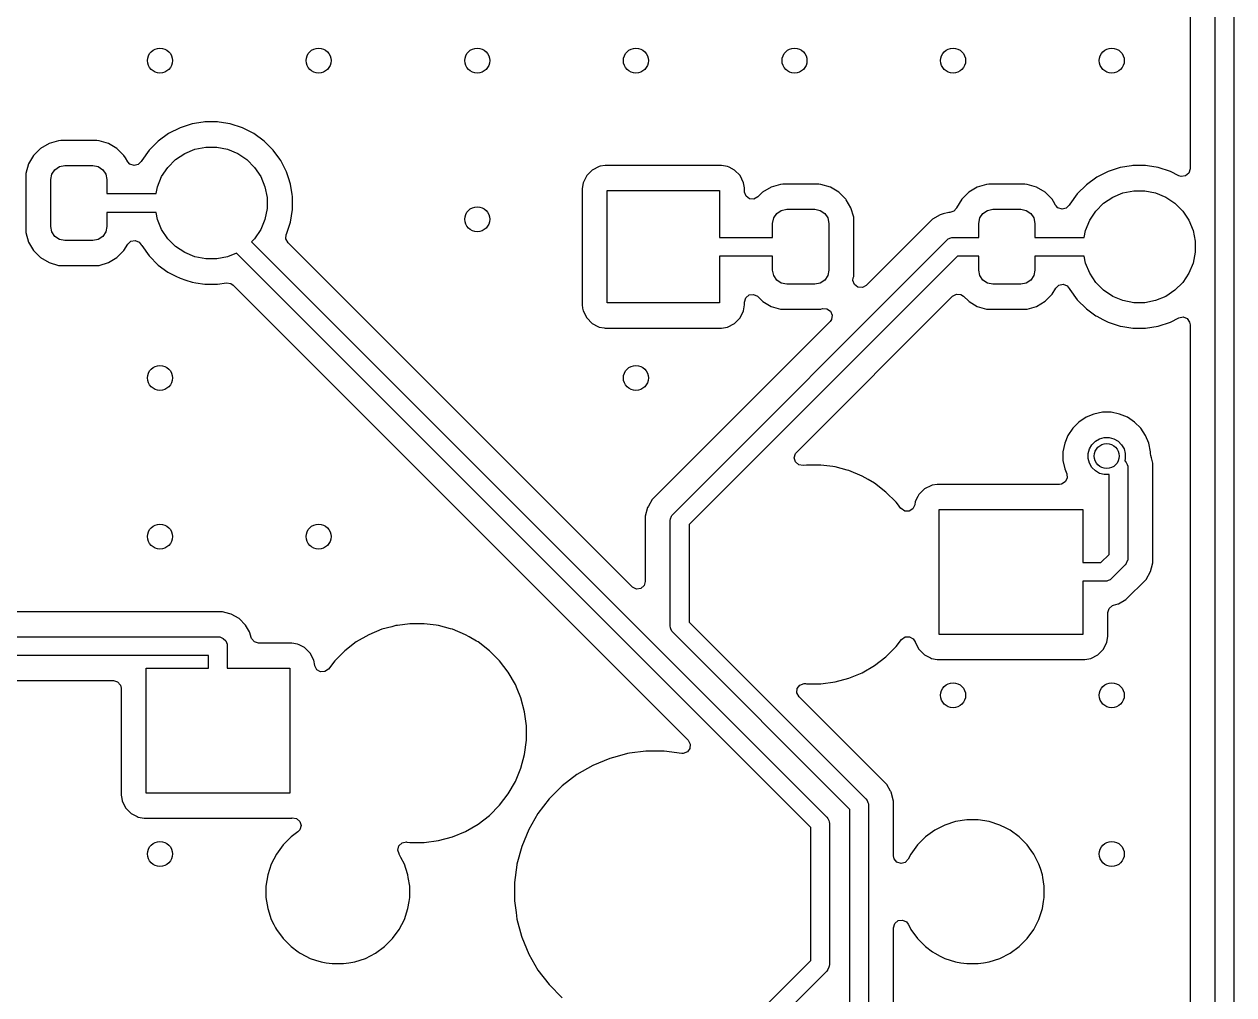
# Model space of a CAD drawing. Extents: x 2.6 to 14.2, y -9.4 to -3.8.
# Drawn here: x 13.398 to 14.16, y -5.019 to -4.408 of the extents above; entities that cross this region are included whole.
import ezdxf

# ---------------------------------------------------------------- set-up
doc = ezdxf.new("R2010")
doc.units = 0
doc.header["$MEASUREMENT"] = 0
doc.layers.add('BLACK', color=7, linetype='CONTINUOUS')

msp = doc.modelspace()

# ---------------------------------------------------------------- linework, layer by layer
at = {"layer": 'BLACK', "linetype": 'CONTINUOUS'}
for p, q in [((14.16016, -4.14672), (14.16016, -5.0892)), ((14.14835, -5.08676), (14.14835, -4.14917)), ((14.13258, -4.15772), (14.13258, -4.49875)), ((13.49586, -4.47286), (13.48868, -4.47652)), ((13.50353, -4.47037), (13.49586, -4.47286)), ((13.51053, -4.46926), (13.50353, -4.47037)), ((13.51149, -4.46911), (13.51053, -4.46926)), ((13.51955, -4.46911), (13.51149, -4.46911)), ((13.5205, -4.46926), (13.51955, -4.46911)), ((13.52751, -4.47037), (13.5205, -4.46926)), ((13.53517, -4.47286), (13.52751, -4.47037)), ((13.53989, -4.47526), (13.53517, -4.47286)), ((13.54235, -4.47652), (13.53989, -4.47526)), ((13.41334, -4.48276), (13.40798, -4.48593)), ((13.41931, -4.48103), (13.41334, -4.48276)), ((13.41334, -4.48276), (13.41334, -4.48276)), ((13.42071, -4.48092), (13.41931, -4.48103)), ((13.4434, -4.48092), (13.42071, -4.48092)), ((13.42071, -4.48092), (13.42071, -4.48092)), ((13.44479, -4.48103), (13.4434, -4.48092)), ((13.45077, -4.48276), (13.44479, -4.48103)), ((13.44479, -4.48103), (13.44479, -4.48103)), ((13.45612, -4.48593), (13.45077, -4.48276)), ((13.45077, -4.48276), (13.45077, -4.48276)), ((13.48216, -4.48125), (13.47646, -4.48695)), ((13.48868, -4.47652), (13.48216, -4.48125)), ((13.54887, -4.48125), (13.54235, -4.47652)), ((13.54235, -4.47652), (13.54235, -4.47652)), ((13.54235, -4.47652), (13.54235, -4.47652)), ((13.55457, -4.48695), (13.54887, -4.48125)), ((13.40358, -4.49033), (13.40041, -4.49569)), ((13.40798, -4.48593), (13.40358, -4.49033)), ((13.40358, -4.49033), (13.40358, -4.49033)), ((13.40798, -4.48593), (13.40798, -4.48593)), ((13.46052, -4.49033), (13.45612, -4.48593)), ((13.45612, -4.48593), (13.45612, -4.48593)), ((13.4614, -4.49181), (13.46052, -4.49033)), ((13.46052, -4.49033), (13.46052, -4.49033)), ((13.47646, -4.48695), (13.47172, -4.49347)), ((13.49304, -4.49292), (13.49881, -4.48906)), ((13.49881, -4.48906), (13.50523, -4.4864)), ((13.50523, -4.4864), (13.51204, -4.48504)), ((13.51204, -4.48504), (13.51899, -4.48504)), ((13.51899, -4.48504), (13.5258, -4.4864)), ((13.5258, -4.4864), (13.53222, -4.48906)), ((13.53222, -4.48906), (13.53799, -4.49292)), ((13.55878, -4.49275), (13.55457, -4.48695)), ((13.40041, -4.49569), (13.39868, -4.50166)), ((13.40041, -4.49569), (13.40041, -4.49569)), ((13.41693, -4.49928), (13.4198, -4.49736)), ((13.4198, -4.49736), (13.42319, -4.49669)), ((13.42319, -4.49669), (13.44091, -4.49669)), ((13.44091, -4.49669), (13.4443, -4.49736)), ((13.4443, -4.49736), (13.44717, -4.49928)), ((13.46287, -4.49431), (13.4614, -4.49181)), ((13.46288, -4.49432), (13.46287, -4.49431)), ((13.46427, -4.49582), (13.46288, -4.49432)), ((13.46687, -4.49671), (13.46427, -4.49582)), ((13.46954, -4.49605), (13.46687, -4.49671)), ((13.47143, -4.49405), (13.46954, -4.49605)), ((13.47172, -4.49347), (13.47143, -4.49405)), ((13.48427, -4.5036), (13.48813, -4.49783)), ((13.48813, -4.49783), (13.49304, -4.49292)), ((13.53799, -4.49292), (13.54291, -4.49783)), ((13.54291, -4.49783), (13.54676, -4.5036)), ((13.55931, -4.49347), (13.55878, -4.49275)), ((13.56151, -4.49779), (13.55931, -4.49347)), ((13.56297, -4.50065), (13.56151, -4.49779)), ((13.76019, -4.49725), (13.75574, -4.49952)), ((13.7608, -4.49715), (13.76019, -4.49725)), ((13.76388, -4.49667), (13.7608, -4.49715)), ((13.83723, -4.49667), (13.76388, -4.49667)), ((13.84092, -4.49725), (13.83723, -4.49667)), ((13.84198, -4.49779), (13.84092, -4.49725)), ((13.84537, -4.49952), (13.84198, -4.49779)), ((14.08857, -4.49793), (14.0809, -4.50042)), ((14.09557, -4.49682), (14.08857, -4.49793)), ((14.09653, -4.49667), (14.09557, -4.49682)), ((14.10458, -4.49667), (14.09653, -4.49667)), ((14.10567, -4.49684), (14.10458, -4.49667)), ((14.11254, -4.49793), (14.10567, -4.49684)), ((14.12021, -4.50042), (14.11254, -4.49793)), ((14.13258, -4.49875), (14.13181, -4.50139)), ((13.39868, -4.50166), (13.39857, -4.50306)), ((13.39857, -4.50306), (13.39857, -4.53756)), ((13.39868, -4.50166), (13.39868, -4.50166)), ((13.41433, -4.50554), (13.41501, -4.50215)), ((13.41433, -4.53507), (13.41433, -4.50554)), ((13.41501, -4.50215), (13.41693, -4.49928)), ((13.44717, -4.49928), (13.44909, -4.50215)), ((13.44909, -4.50215), (13.44977, -4.50554)), ((13.44977, -4.50554), (13.44977, -4.5144)), ((13.48161, -4.51002), (13.48427, -4.5036)), ((13.54676, -4.5036), (13.54942, -4.51002)), ((13.56422, -4.5045), (13.56297, -4.50065)), ((13.56297, -4.50065), (13.56297, -4.50065)), ((13.56297, -4.50065), (13.56297, -4.50065)), ((13.56546, -4.50832), (13.56422, -4.5045)), ((13.75179, -4.50387), (13.74994, -4.5075)), ((13.75221, -4.50305), (13.75179, -4.50387)), ((13.75574, -4.49952), (13.75221, -4.50305)), ((13.75221, -4.50305), (13.75221, -4.50305)), ((13.75221, -4.50305), (13.75221, -4.50305)), ((13.75574, -4.49952), (13.75574, -4.49952)), ((13.75574, -4.49952), (13.75574, -4.49952)), ((13.8489, -4.50305), (13.84537, -4.49952)), ((13.84537, -4.49952), (13.84537, -4.49952)), ((13.84537, -4.49952), (13.84537, -4.49952)), ((13.85117, -4.5075), (13.8489, -4.50305)), ((13.8489, -4.50305), (13.8489, -4.50305)), ((13.8489, -4.50305), (13.8489, -4.50305)), ((14.07372, -4.50408), (14.0672, -4.50881)), ((14.0809, -4.50042), (14.07372, -4.50408)), ((14.12548, -4.5031), (14.12021, -4.50042)), ((14.12701, -4.50359), (14.12548, -4.5031)), ((14.12973, -4.5032), (14.12701, -4.50359)), ((14.13181, -4.50139), (14.12973, -4.5032)), ((13.48074, -4.5144), (13.48161, -4.51002)), ((13.54942, -4.51002), (13.55078, -4.51683)), ((13.56649, -4.51486), (13.56546, -4.50832)), ((13.74994, -4.5075), (13.74935, -4.51119)), ((13.74935, -4.51119), (13.74935, -4.58454)), ((13.76512, -4.5833), (13.76512, -4.51243)), ((13.76512, -4.51243), (13.83599, -4.51243)), ((13.83599, -4.51243), (13.83599, -4.54196)), ((13.85168, -4.51072), (13.85117, -4.5075)), ((13.85176, -4.51119), (13.85168, -4.51072)), ((13.85176, -4.51305), (13.85176, -4.51119)), ((13.85177, -4.51339), (13.85176, -4.51305)), ((13.85273, -4.51597), (13.85177, -4.51339)), ((13.8631, -4.51349), (13.86009, -4.5165)), ((13.86845, -4.51032), (13.8631, -4.51349)), ((13.8631, -4.51349), (13.8631, -4.51349)), ((13.87443, -4.50859), (13.86845, -4.51032)), ((13.86845, -4.51032), (13.86845, -4.51032)), ((13.87582, -4.50848), (13.87443, -4.50859)), ((13.89851, -4.50848), (13.87582, -4.50848)), ((13.87582, -4.50848), (13.87582, -4.50848)), ((13.89991, -4.50859), (13.89851, -4.50848)), ((13.90589, -4.51032), (13.89991, -4.50859)), ((13.89991, -4.50859), (13.89991, -4.50859)), ((13.91124, -4.51349), (13.90589, -4.51032)), ((13.90589, -4.51032), (13.90589, -4.51032)), ((13.91564, -4.51789), (13.91124, -4.51349)), ((13.91124, -4.51349), (13.91124, -4.51349)), ((13.99302, -4.51349), (13.98862, -4.51789)), ((13.99837, -4.51032), (13.99302, -4.51349)), ((13.99302, -4.51349), (13.99302, -4.51349)), ((14.00435, -4.50859), (13.99837, -4.51032)), ((13.99837, -4.51032), (13.99837, -4.51032)), ((14.00575, -4.50848), (14.00435, -4.50859)), ((14.02844, -4.50848), (14.00575, -4.50848)), ((14.00575, -4.50848), (14.00575, -4.50848)), ((14.02983, -4.50859), (14.02844, -4.50848)), ((14.03581, -4.51032), (14.02983, -4.50859)), ((14.02983, -4.50859), (14.02983, -4.50859)), ((14.04116, -4.51349), (14.03581, -4.51032)), ((14.03581, -4.51032), (14.03581, -4.51032)), ((14.04556, -4.51789), (14.04116, -4.51349)), ((14.04116, -4.51349), (14.04116, -4.51349)), ((14.0672, -4.50881), (14.0615, -4.51451)), ((14.08385, -4.51662), (14.09027, -4.51396)), ((14.09027, -4.51396), (14.09708, -4.5126)), ((14.09708, -4.5126), (14.10403, -4.5126)), ((14.10403, -4.5126), (14.11084, -4.51396)), ((14.11084, -4.51396), (14.11726, -4.51662)), ((13.44977, -4.5144), (13.48074, -4.5144)), ((13.55078, -4.51683), (13.55078, -4.52378)), ((13.56672, -4.51628), (13.56649, -4.51486)), ((13.56672, -4.52434), (13.56672, -4.51628)), ((13.85493, -4.51762), (13.85273, -4.51597)), ((13.85768, -4.51782), (13.85493, -4.51762)), ((13.86009, -4.5165), (13.85768, -4.51782)), ((13.91586, -4.51826), (13.91564, -4.51789)), ((13.91564, -4.51789), (13.91564, -4.51789)), ((13.91881, -4.52324), (13.91586, -4.51826)), ((13.98862, -4.51789), (13.98545, -4.52324)), ((13.98862, -4.51789), (13.98862, -4.51789)), ((14.04645, -4.51939), (14.04556, -4.51789)), ((14.04556, -4.51789), (14.04556, -4.51789)), ((14.04777, -4.52163), (14.04645, -4.51939)), ((14.04792, -4.52188), (14.04777, -4.52163)), ((14.05647, -4.52161), (14.05458, -4.52361)), ((14.05676, -4.52103), (14.05647, -4.52161)), ((14.0615, -4.51451), (14.05676, -4.52103)), ((14.07316, -4.52539), (14.07808, -4.52048)), ((14.07808, -4.52048), (14.08385, -4.51662)), ((14.11726, -4.51662), (14.12303, -4.52048)), ((14.12303, -4.52048), (14.12795, -4.52539)), ((13.47437, -4.52621), (13.44977, -4.52621)), ((13.44977, -4.52621), (13.44977, -4.53507)), ((13.48074, -4.52621), (13.47437, -4.52621)), ((13.48161, -4.53059), (13.48074, -4.52621)), ((13.55078, -4.52378), (13.54942, -4.53059)), ((13.56546, -4.5323), (13.56672, -4.52434)), ((13.87013, -4.52971), (13.87205, -4.52684)), ((13.87205, -4.52684), (13.87492, -4.52492)), ((13.87492, -4.52492), (13.87831, -4.52424)), ((13.87831, -4.52424), (13.89603, -4.52424)), ((13.89603, -4.52424), (13.89942, -4.52492)), ((13.89942, -4.52492), (13.90229, -4.52684)), ((13.90229, -4.52684), (13.90421, -4.52971)), ((13.92054, -4.52922), (13.91881, -4.52324)), ((13.92065, -4.53062), (13.92054, -4.52922)), ((13.97509, -4.52767), (13.97015, -4.53052)), ((13.9751, -4.52767), (13.97509, -4.52767)), ((13.97691, -4.52718), (13.9751, -4.52767)), ((13.98061, -4.52619), (13.97691, -4.52718)), ((13.97691, -4.52718), (13.97691, -4.52718)), ((13.98097, -4.52619), (13.98061, -4.52619)), ((13.98107, -4.52619), (13.98097, -4.52619)), ((13.98369, -4.52536), (13.98107, -4.52619)), ((13.98525, -4.52348), (13.98369, -4.52536)), ((13.9853, -4.52351), (13.98525, -4.52348)), ((13.98545, -4.52325), (13.9853, -4.52351)), ((13.98545, -4.52324), (13.98545, -4.52325)), ((13.98545, -4.52325), (13.98545, -4.52325)), ((14.00005, -4.52971), (14.00197, -4.52684)), ((14.00197, -4.52684), (14.00484, -4.52492)), ((14.00484, -4.52492), (14.00823, -4.52424)), ((14.00823, -4.52424), (14.02595, -4.52424)), ((14.02595, -4.52424), (14.02934, -4.52492)), ((14.02934, -4.52492), (14.03221, -4.52684)), ((14.03221, -4.52684), (14.03413, -4.52971)), ((14.04931, -4.52338), (14.04792, -4.52188)), ((14.05191, -4.52427), (14.04931, -4.52338)), ((14.05458, -4.52361), (14.05191, -4.52427)), ((14.06931, -4.53116), (14.07316, -4.52539)), ((14.12795, -4.52539), (14.1318, -4.53116)), ((13.41501, -4.53846), (13.41433, -4.53507)), ((13.44977, -4.53507), (13.44909, -4.53846)), ((13.48427, -4.53701), (13.48161, -4.53059)), ((13.48813, -4.54279), (13.48427, -4.53701)), ((13.54676, -4.53701), (13.54291, -4.54279)), ((13.54942, -4.53059), (13.54676, -4.53701)), ((13.56297, -4.53996), (13.56546, -4.5323)), ((13.86945, -4.5331), (13.87013, -4.52971)), ((13.86945, -4.54196), (13.86945, -4.5331)), ((13.90421, -4.52971), (13.90489, -4.5331)), ((13.90489, -4.5331), (13.90489, -4.56263)), ((13.92065, -4.56512), (13.92065, -4.53062)), ((13.97015, -4.53052), (13.92841, -4.57227)), ((13.97015, -4.53052), (13.97015, -4.53052)), ((13.99937, -4.5331), (14.00005, -4.52971)), ((13.99937, -4.54196), (13.99937, -4.5331)), ((14.03413, -4.52971), (14.03481, -4.5331)), ((14.03481, -4.5331), (14.03481, -4.54196)), ((14.06665, -4.53758), (14.06931, -4.53116)), ((14.1318, -4.53116), (14.13446, -4.53758)), ((13.39857, -4.53756), (13.39857, -4.53756)), ((13.39857, -4.53756), (13.39868, -4.53895)), ((13.39868, -4.53895), (13.40041, -4.54493)), ((13.41693, -4.54133), (13.41501, -4.53846)), ((13.4198, -4.54325), (13.41693, -4.54133)), ((13.42319, -4.54393), (13.4198, -4.54325)), ((13.44091, -4.54393), (13.42319, -4.54393)), ((13.4443, -4.54325), (13.44091, -4.54393)), ((13.44717, -4.54133), (13.4443, -4.54325)), ((13.44909, -4.53846), (13.44717, -4.54133)), ((13.46288, -4.5463), (13.46489, -4.54442)), ((13.46489, -4.54442), (13.4676, -4.54393)), ((13.4676, -4.54393), (13.47014, -4.54498)), ((13.49304, -4.5477), (13.48813, -4.54279)), ((13.54291, -4.54279), (13.541, -4.54469)), ((13.541, -4.54469), (13.90356, -4.90724)), ((13.56267, -4.54296), (13.56286, -4.54021)), ((13.56399, -4.54537), (13.56267, -4.54296)), ((13.56286, -4.54021), (13.56293, -4.54005)), ((13.56293, -4.54005), (13.56296, -4.53996)), ((13.56296, -4.53996), (13.56297, -4.53996)), ((13.80667, -4.7163), (13.97928, -4.54369)), ((13.83599, -4.54196), (13.86945, -4.54196)), ((13.97928, -4.54369), (13.98018, -4.54296)), ((13.98018, -4.54296), (13.98179, -4.54229)), ((13.98179, -4.54229), (13.98231, -4.54207)), ((13.98231, -4.54207), (13.98346, -4.54196)), ((13.98346, -4.54196), (13.99937, -4.54196)), ((14.03481, -4.54196), (14.06578, -4.54196)), ((14.06578, -4.54196), (14.06665, -4.53758)), ((14.13446, -4.53758), (14.13582, -4.54439)), ((14.13582, -4.54439), (14.13582, -4.55134)), ((13.40041, -4.54493), (13.40041, -4.54493)), ((13.40041, -4.54493), (13.40358, -4.55028)), ((13.40358, -4.55028), (13.40358, -4.55028)), ((13.40358, -4.55028), (13.40798, -4.55468)), ((13.45612, -4.55468), (13.46052, -4.55028)), ((13.46052, -4.55028), (13.46288, -4.5463)), ((13.47014, -4.54498), (13.47143, -4.54657)), ((13.47143, -4.54657), (13.47172, -4.54714)), ((13.47172, -4.54714), (13.47646, -4.55366)), ((13.49881, -4.55156), (13.49304, -4.5477)), ((13.50523, -4.55421), (13.49881, -4.55156)), ((13.53148, -4.55186), (13.5258, -4.55421)), ((13.89348, -4.91386), (13.53148, -4.55186)), ((13.78084, -4.76223), (13.56399, -4.54537)), ((14.13582, -4.55134), (14.13446, -4.55815)), ((13.40798, -4.55468), (13.40798, -4.55468)), ((13.40798, -4.55468), (13.40798, -4.55468)), ((13.40798, -4.55468), (13.41334, -4.55785)), ((13.41334, -4.55785), (13.41931, -4.55959)), ((13.41931, -4.55959), (13.42071, -4.5597)), ((13.42071, -4.5597), (13.4434, -4.5597)), ((13.4434, -4.5597), (13.44479, -4.55959)), ((13.44479, -4.55959), (13.45077, -4.55785)), ((13.45077, -4.55785), (13.45612, -4.55468)), ((13.47646, -4.55366), (13.48216, -4.55936)), ((13.48216, -4.55936), (13.48826, -4.56379)), ((13.51204, -4.55557), (13.50523, -4.55421)), ((13.51899, -4.55557), (13.51204, -4.55557)), ((13.5258, -4.55421), (13.51899, -4.55557)), ((13.98591, -4.55377), (13.81676, -4.72292)), ((13.83993, -4.55377), (13.83599, -4.55377)), ((13.83599, -4.55377), (13.83599, -4.5833)), ((13.86945, -4.55377), (13.83993, -4.55377)), ((13.86945, -4.56263), (13.86945, -4.55377)), ((13.99937, -4.55377), (13.98591, -4.55377)), ((13.99937, -4.56263), (13.99937, -4.55377)), ((14.05941, -4.55377), (14.03481, -4.55377)), ((14.03481, -4.55377), (14.03481, -4.56263)), ((14.06578, -4.55377), (14.05941, -4.55377)), ((14.06665, -4.55815), (14.06578, -4.55377)), ((14.06931, -4.56457), (14.06665, -4.55815)), ((14.13446, -4.55815), (14.1318, -4.56457)), ((13.48826, -4.56379), (13.48868, -4.5641)), ((13.48868, -4.5641), (13.49316, -4.56638)), ((13.49316, -4.56638), (13.49586, -4.56776)), ((13.87013, -4.56602), (13.86945, -4.56263)), ((13.87205, -4.56889), (13.87013, -4.56602)), ((13.90421, -4.56602), (13.90229, -4.56889)), ((13.90489, -4.56263), (13.90421, -4.56602)), ((13.92009, -4.56916), (13.92027, -4.56745)), ((13.92027, -4.56745), (13.92054, -4.56651)), ((13.92054, -4.56651), (13.92065, -4.56512)), ((14.00005, -4.56602), (13.99937, -4.56263)), ((14.00197, -4.56889), (14.00005, -4.56602)), ((14.03413, -4.56602), (14.03221, -4.56889)), ((14.03481, -4.56263), (14.03413, -4.56602)), ((14.07316, -4.57034), (14.06931, -4.56457)), ((14.1318, -4.56457), (14.12795, -4.57034)), ((13.49586, -4.56776), (13.49586, -4.56776)), ((13.49586, -4.56776), (13.49586, -4.56776)), ((13.49586, -4.56776), (13.49944, -4.56892)), ((13.49944, -4.56892), (13.50353, -4.57025)), ((13.50353, -4.57025), (13.50586, -4.57062)), ((13.50586, -4.57062), (13.51149, -4.57151)), ((13.51149, -4.57151), (13.51149, -4.57151)), ((13.51149, -4.57151), (13.51955, -4.57151)), ((13.51955, -4.57151), (13.5251, -4.57063)), ((13.51955, -4.57151), (13.51955, -4.57151)), ((13.5251, -4.57063), (13.52782, -4.57098)), ((13.52782, -4.57098), (13.52931, -4.572)), ((13.52931, -4.572), (13.81621, -4.8589)), ((13.87492, -4.57081), (13.87205, -4.56889)), ((13.87831, -4.57149), (13.87492, -4.57081)), ((13.89603, -4.57149), (13.87831, -4.57149)), ((13.89942, -4.57081), (13.89603, -4.57149)), ((13.90229, -4.56889), (13.89942, -4.57081)), ((13.92105, -4.57174), (13.92009, -4.56916)), ((13.92325, -4.57339), (13.92105, -4.57174)), ((13.926, -4.57358), (13.92325, -4.57339)), ((13.92841, -4.57227), (13.926, -4.57358)), ((14.00484, -4.57081), (14.00197, -4.56889)), ((14.00823, -4.57149), (14.00484, -4.57081)), ((14.02595, -4.57149), (14.00823, -4.57149)), ((14.02934, -4.57081), (14.02595, -4.57149)), ((14.03221, -4.56889), (14.02934, -4.57081)), ((14.04556, -4.57784), (14.04792, -4.57386)), ((14.04792, -4.57386), (14.04993, -4.57198)), ((14.04993, -4.57198), (14.05264, -4.57149)), ((14.05264, -4.57149), (14.05518, -4.57254)), ((14.05518, -4.57254), (14.05647, -4.57413)), ((14.05647, -4.57413), (14.05676, -4.5747)), ((14.05676, -4.5747), (14.0615, -4.58122)), ((14.07808, -4.57526), (14.07316, -4.57034)), ((14.12795, -4.57034), (14.12303, -4.57526)), ((13.85176, -4.58269), (13.85253, -4.58005)), ((13.85176, -4.58454), (13.85176, -4.58269)), ((13.85253, -4.58005), (13.85461, -4.57825)), ((13.85461, -4.57825), (13.85733, -4.57785)), ((13.85733, -4.57785), (13.85983, -4.579)), ((13.85983, -4.579), (13.86009, -4.57924)), ((13.86009, -4.57924), (13.8631, -4.58224)), ((13.8631, -4.58224), (13.8631, -4.58224)), ((13.8631, -4.58224), (13.86333, -4.58238)), ((13.86333, -4.58238), (13.86845, -4.58541)), ((13.88455, -4.67743), (13.98292, -4.57905)), ((13.98292, -4.57905), (13.98534, -4.57773)), ((13.98534, -4.57773), (13.98808, -4.57793)), ((13.98808, -4.57793), (13.98983, -4.57905)), ((13.98983, -4.57905), (13.99302, -4.58224)), ((13.99302, -4.58224), (13.99302, -4.58224)), ((13.99302, -4.58224), (13.99325, -4.58238)), ((13.99325, -4.58238), (13.99837, -4.58541)), ((14.03581, -4.58541), (14.04116, -4.58224)), ((14.04116, -4.58224), (14.04556, -4.57784)), ((14.0615, -4.58122), (14.0672, -4.58692)), ((14.08385, -4.57912), (14.07808, -4.57526)), ((14.09027, -4.58177), (14.08385, -4.57912)), ((14.09708, -4.58313), (14.09027, -4.58177)), ((14.11084, -4.58177), (14.10403, -4.58313)), ((14.11726, -4.57912), (14.11084, -4.58177)), ((14.12303, -4.57526), (14.11726, -4.57912)), ((13.74935, -4.58454), (13.74968, -4.58662)), ((13.74968, -4.58662), (13.74994, -4.58823)), ((13.74994, -4.58823), (13.75221, -4.59268)), ((13.83599, -4.5833), (13.76512, -4.5833)), ((13.8489, -4.59268), (13.85117, -4.58823)), ((13.85117, -4.58823), (13.85176, -4.58454)), ((13.85117, -4.58823), (13.85117, -4.58823)), ((13.85117, -4.58823), (13.85117, -4.58823)), ((13.86845, -4.58541), (13.87443, -4.58715)), ((13.87443, -4.58715), (13.87582, -4.58726)), ((13.87582, -4.58726), (13.89851, -4.58726)), ((13.89851, -4.58726), (13.89991, -4.58715)), ((13.89991, -4.58715), (13.90085, -4.58687)), ((13.90085, -4.58687), (13.9036, -4.58688)), ((13.9036, -4.58688), (13.90591, -4.58838)), ((13.90591, -4.58838), (13.90704, -4.59088)), ((13.99837, -4.58541), (14.00435, -4.58715)), ((14.00435, -4.58715), (14.00575, -4.58726)), ((14.00575, -4.58726), (14.02844, -4.58726)), ((14.02844, -4.58726), (14.02983, -4.58715)), ((14.02983, -4.58715), (14.03581, -4.58541)), ((14.0672, -4.58692), (14.07325, -4.59132)), ((14.10403, -4.58313), (14.09708, -4.58313)), ((13.75221, -4.59268), (13.75221, -4.59268)), ((13.75221, -4.59268), (13.75221, -4.59268)), ((13.75221, -4.59268), (13.75574, -4.59621)), ((13.75574, -4.59621), (13.75574, -4.59621)), ((13.75574, -4.59621), (13.75574, -4.59621)), ((13.75574, -4.59621), (13.7593, -4.59803)), ((13.7593, -4.59803), (13.76019, -4.59848)), ((13.90566, -4.59501), (13.79351, -4.70717)), ((13.84092, -4.59848), (13.84537, -4.59621)), ((13.84537, -4.59621), (13.8489, -4.59268)), ((13.90665, -4.5936), (13.90566, -4.59501)), ((13.90704, -4.59088), (13.90665, -4.5936)), ((14.07325, -4.59132), (14.07372, -4.59166)), ((14.07372, -4.59166), (14.07754, -4.5936)), ((14.07754, -4.5936), (14.0809, -4.59532)), ((14.0809, -4.59532), (14.0809, -4.59532)), ((14.0809, -4.59532), (14.0809, -4.59532)), ((14.0809, -4.59532), (14.08478, -4.59657)), ((14.08478, -4.59657), (14.08857, -4.59781)), ((14.08857, -4.59781), (14.09026, -4.59807)), ((14.10458, -4.59907), (14.11254, -4.59781)), ((14.11254, -4.59781), (14.12021, -4.59532)), ((14.12021, -4.59532), (14.12548, -4.59263)), ((14.12548, -4.59263), (14.12819, -4.59212)), ((14.12819, -4.59212), (14.13074, -4.59315)), ((14.13074, -4.59315), (14.13232, -4.5954)), ((14.13232, -4.5954), (14.13258, -4.59698)), ((14.13258, -4.59698), (14.13258, -5.07821)), ((13.76019, -4.59848), (13.76319, -4.59896)), ((13.76319, -4.59896), (13.76388, -4.59907)), ((13.76388, -4.59907), (13.76388, -4.59907)), ((13.76388, -4.59907), (13.76388, -4.59907)), ((13.76388, -4.59907), (13.83723, -4.59907)), ((13.83723, -4.59907), (13.84092, -4.59848)), ((14.09026, -4.59807), (14.09653, -4.59907)), ((14.09653, -4.59907), (14.09653, -4.59907)), ((14.09653, -4.59907), (14.10458, -4.59907)), ((14.10458, -4.59907), (14.10458, -4.59907)), ((14.06248, -4.65835), (14.05864, -4.6622)), ((14.067, -4.65534), (14.06248, -4.65835)), ((14.06248, -4.65835), (14.06248, -4.65835)), ((14.07202, -4.65326), (14.067, -4.65534)), ((14.067, -4.65534), (14.067, -4.65534)), ((14.07735, -4.6522), (14.07202, -4.65326)), ((14.07202, -4.65326), (14.07202, -4.65326)), ((14.08278, -4.6522), (14.07735, -4.6522)), ((14.07735, -4.6522), (14.07735, -4.6522)), ((14.08811, -4.65326), (14.08278, -4.6522)), ((14.08278, -4.6522), (14.08278, -4.6522)), ((14.09313, -4.65534), (14.08811, -4.65326)), ((14.08811, -4.65326), (14.08811, -4.65326)), ((14.09764, -4.65835), (14.09313, -4.65534)), ((14.09313, -4.65534), (14.09313, -4.65534)), ((14.10149, -4.6622), (14.09764, -4.65835)), ((14.09764, -4.65835), (14.09764, -4.65835)), ((14.05864, -4.6622), (14.05562, -4.66671)), ((14.05864, -4.6622), (14.05864, -4.6622)), ((14.1045, -4.66671), (14.10149, -4.6622)), ((14.10149, -4.6622), (14.10149, -4.6622)), ((14.05354, -4.67173), (14.05248, -4.67706)), ((14.05562, -4.66671), (14.05354, -4.67173)), ((14.05354, -4.67173), (14.05354, -4.67173)), ((14.05562, -4.66671), (14.05562, -4.66671)), ((14.06915, -4.67526), (14.07069, -4.67259)), ((14.07069, -4.67259), (14.07287, -4.67041)), ((14.07287, -4.67041), (14.07554, -4.66886)), ((14.07554, -4.66886), (14.07852, -4.66807)), ((14.07852, -4.66807), (14.08161, -4.66807)), ((14.08161, -4.66807), (14.08458, -4.66886)), ((14.08458, -4.66886), (14.08725, -4.67041)), ((14.08725, -4.67041), (14.08943, -4.67259)), ((14.08943, -4.67259), (14.09098, -4.67526)), ((14.10655, -4.67165), (14.1045, -4.66671)), ((14.1045, -4.66671), (14.1045, -4.66671)), ((14.10658, -4.67173), (14.10655, -4.67165)), ((14.10764, -4.67706), (14.10658, -4.67173)), ((14.10658, -4.67173), (14.10658, -4.67173)), ((14.10658, -4.67173), (14.10658, -4.67173)), ((13.88312, -4.68082), (13.88393, -4.67819)), ((13.88387, -4.68347), (13.88312, -4.68082)), ((13.88393, -4.67819), (13.88455, -4.67743)), ((14.05248, -4.67706), (14.05248, -4.67706)), ((14.05248, -4.67706), (14.05248, -4.68249)), ((14.06835, -4.67823), (14.06915, -4.67526)), ((14.06835, -4.68132), (14.06835, -4.67823)), ((14.06915, -4.6843), (14.06835, -4.68132)), ((14.09098, -4.67526), (14.09177, -4.67823)), ((14.09177, -4.68132), (14.09139, -4.68275)), ((14.09177, -4.67823), (14.09177, -4.68132)), ((14.10764, -4.67809), (14.10764, -4.67706)), ((14.10781, -4.67935), (14.10764, -4.67809)), ((14.1082, -4.68082), (14.10781, -4.67935)), ((14.10914, -4.68433), (14.1082, -4.68082)), ((13.88592, -4.68529), (13.88387, -4.68347)), ((13.88864, -4.68572), (13.88592, -4.68529)), ((13.89083, -4.68543), (13.88864, -4.68572)), ((13.89987, -4.68543), (13.89083, -4.68543)), ((13.89083, -4.68543), (13.89083, -4.68543)), ((13.89083, -4.68543), (13.89083, -4.68543)), ((13.90733, -4.68641), (13.89987, -4.68543)), ((13.89987, -4.68543), (13.89987, -4.68543)), ((13.90882, -4.68661), (13.90733, -4.68641)), ((13.91652, -4.68867), (13.90882, -4.68661)), ((13.91755, -4.68895), (13.91652, -4.68867)), ((13.9259, -4.6924), (13.91755, -4.68895)), ((14.05248, -4.68249), (14.05248, -4.68249)), ((14.05248, -4.68249), (14.05248, -4.68249)), ((14.05248, -4.68249), (14.05354, -4.68782)), ((14.05354, -4.68782), (14.05354, -4.68782)), ((14.05354, -4.68782), (14.05481, -4.69088)), ((14.07069, -4.68697), (14.06915, -4.6843)), ((14.07287, -4.68915), (14.07069, -4.68697)), ((14.07554, -4.69069), (14.07287, -4.68915)), ((14.09139, -4.68275), (14.09164, -4.68301)), ((14.09164, -4.68301), (14.09238, -4.6839)), ((14.09238, -4.6839), (14.0929, -4.68515)), ((14.0929, -4.68515), (14.09326, -4.68603)), ((14.09326, -4.68603), (14.09337, -4.68718)), ((14.09337, -4.68718), (14.09337, -4.74419)), ((14.10914, -4.74704), (14.10914, -4.68433)), ((13.92957, -4.69452), (13.9259, -4.6924)), ((13.9259, -4.6924), (13.9259, -4.6924)), ((13.93372, -4.69692), (13.92957, -4.69452)), ((13.94089, -4.70242), (13.93372, -4.69692)), ((13.93372, -4.69692), (13.93372, -4.69692)), ((14.05388, -4.69608), (14.05151, -4.69748)), ((14.05511, -4.69362), (14.05388, -4.69608)), ((14.05481, -4.69088), (14.05511, -4.69362)), ((14.07852, -4.69149), (14.07554, -4.69069)), ((14.08156, -4.69149), (14.07852, -4.69149)), ((14.08156, -4.74174), (14.08156, -4.69149)), ((13.94728, -4.70881), (13.94089, -4.70242)), ((13.94089, -4.70242), (13.94089, -4.70242)), ((13.96157, -4.70402), (13.96095, -4.70524)), ((13.9651, -4.70049), (13.96157, -4.70402)), ((13.96157, -4.70402), (13.96157, -4.70402)), ((13.96157, -4.70402), (13.96157, -4.70402)), ((13.96955, -4.69822), (13.9651, -4.70049)), ((13.9651, -4.70049), (13.9651, -4.70049)), ((13.9651, -4.70049), (13.9651, -4.70049)), ((13.97006, -4.69814), (13.96955, -4.69822)), ((13.97324, -4.69763), (13.97006, -4.69814)), ((14.0503, -4.69763), (13.97324, -4.69763)), ((14.05151, -4.69748), (14.0503, -4.69763)), ((13.79065, -4.71211), (13.78918, -4.71762)), ((13.79076, -4.71193), (13.79065, -4.71211)), ((13.79114, -4.71127), (13.79076, -4.71193)), ((13.79351, -4.70717), (13.79114, -4.71127)), ((13.79114, -4.71127), (13.79114, -4.71127)), ((13.79351, -4.70717), (13.79351, -4.70717)), ((13.94807, -4.70985), (13.94728, -4.70881)), ((13.94728, -4.70881), (13.94728, -4.70881)), ((13.94728, -4.70881), (13.94728, -4.70881)), ((13.95028, -4.71273), (13.94807, -4.70985)), ((13.95898, -4.71052), (13.9578, -4.713)), ((13.9593, -4.70847), (13.95898, -4.71052)), ((13.96095, -4.70524), (13.9593, -4.70847)), ((13.9593, -4.70847), (13.9593, -4.70847)), ((13.78918, -4.71762), (13.78918, -4.71762)), ((13.78918, -4.71762), (13.78918, -4.75878)), ((13.80494, -4.72048), (13.80506, -4.71932)), ((13.80506, -4.71932), (13.80575, -4.71767)), ((13.80575, -4.71767), (13.80594, -4.7172)), ((13.80594, -4.7172), (13.80667, -4.7163)), ((13.95042, -4.7129), (13.95028, -4.71273)), ((13.95271, -4.71442), (13.95042, -4.7129)), ((13.95546, -4.71446), (13.95271, -4.71442)), ((13.9578, -4.713), (13.95546, -4.71446)), ((13.97448, -4.79214), (13.97448, -4.7134)), ((13.97448, -4.7134), (14.06504, -4.7134)), ((14.06504, -4.7134), (14.06504, -4.74687)), ((13.80494, -4.78686), (13.80494, -4.72048)), ((13.81676, -4.72292), (13.81676, -4.78442)), ((14.07644, -4.74687), (14.08156, -4.74174)), ((14.06504, -4.74687), (14.07644, -4.74687)), ((14.09164, -4.74836), (14.08306, -4.75695)), ((14.09238, -4.74747), (14.09164, -4.74836)), ((14.09303, -4.7459), (14.09238, -4.74747)), ((14.09326, -4.74534), (14.09303, -4.7459)), ((14.09337, -4.74419), (14.09326, -4.74534)), ((14.10766, -4.75255), (14.10831, -4.75015)), ((14.10831, -4.75015), (14.10914, -4.74704)), ((14.08216, -4.75768), (14.08092, -4.7582)), ((14.08306, -4.75695), (14.08216, -4.75768)), ((14.09219, -4.77011), (14.10481, -4.75749)), ((14.10481, -4.75749), (14.10766, -4.75255)), ((13.7811, -4.76247), (13.78084, -4.76223)), ((13.7836, -4.76361), (13.7811, -4.76247)), ((13.78632, -4.76322), (13.7836, -4.76361)), ((13.7884, -4.76142), (13.78632, -4.76322)), ((13.78918, -4.75878), (13.7884, -4.76142)), ((14.07888, -4.75868), (14.06504, -4.75868)), ((14.06504, -4.75868), (14.06504, -4.79214)), ((14.08003, -4.75856), (14.07888, -4.75868)), ((14.08092, -4.7582), (14.08003, -4.75856)), ((14.08442, -4.77373), (14.08725, -4.77297)), ((14.08725, -4.77297), (14.08739, -4.77289)), ((14.08739, -4.77289), (14.09219, -4.77011)), ((13.52261, -4.77788), (13.31736, -4.77788)), ((13.5272, -4.77911), (13.52261, -4.77788)), ((13.52813, -4.77936), (13.5272, -4.77911)), ((13.53307, -4.78221), (13.52813, -4.77936)), ((13.52813, -4.77936), (13.52813, -4.77936)), ((14.0808, -4.77844), (14.08158, -4.7758)), ((14.0808, -4.79338), (14.0808, -4.77844)), ((14.08158, -4.7758), (14.08366, -4.774)), ((14.08366, -4.774), (14.08442, -4.77373)), ((13.5371, -4.78625), (13.53307, -4.78221)), ((13.53307, -4.78221), (13.53307, -4.78221)), ((13.53958, -4.79054), (13.5371, -4.78625)), ((13.5371, -4.78625), (13.5371, -4.78625)), ((13.6293, -4.7873), (13.62315, -4.78895)), ((13.63188, -4.78661), (13.6293, -4.7873)), ((13.63304, -4.78646), (13.63188, -4.78661)), ((13.64083, -4.78543), (13.63304, -4.78646)), ((13.64987, -4.78543), (13.64083, -4.78543)), ((13.64083, -4.78543), (13.64083, -4.78543)), ((13.65733, -4.78641), (13.64987, -4.78543)), ((13.64987, -4.78543), (13.64987, -4.78543)), ((13.65882, -4.78661), (13.65733, -4.78641)), ((13.66633, -4.78862), (13.65882, -4.78661)), ((13.66755, -4.78895), (13.66633, -4.78862)), ((13.80506, -4.78801), (13.80494, -4.78686)), ((13.80531, -4.78861), (13.80506, -4.78801)), ((13.80594, -4.79014), (13.80531, -4.78861)), ((13.81676, -4.78442), (13.9282, -4.89586)), ((13.32022, -4.79365), (13.51976, -4.79365)), ((13.51976, -4.79365), (13.52091, -4.79376)), ((13.52091, -4.79376), (13.52304, -4.79464)), ((13.52304, -4.79464), (13.52467, -4.79627)), ((13.52467, -4.79627), (13.52555, -4.7984)), ((13.53996, -4.79119), (13.53958, -4.79054)), ((13.54071, -4.79402), (13.53996, -4.79119)), ((13.54099, -4.79478), (13.54071, -4.79402)), ((13.54279, -4.79686), (13.54099, -4.79478)), ((13.6148, -4.7924), (13.60698, -4.79692)), ((13.62315, -4.78895), (13.6148, -4.7924)), ((13.6148, -4.7924), (13.6148, -4.7924)), ((13.6759, -4.7924), (13.66755, -4.78895)), ((13.67812, -4.79369), (13.6759, -4.7924)), ((13.6759, -4.7924), (13.6759, -4.7924)), ((13.68283, -4.79641), (13.67812, -4.79369)), ((13.80667, -4.79104), (13.80594, -4.79014)), ((13.91812, -4.90248), (13.80667, -4.79104)), ((13.94728, -4.79988), (13.95072, -4.7954)), ((13.95072, -4.7954), (13.95294, -4.79378)), ((13.95294, -4.79378), (13.95568, -4.79361)), ((13.95568, -4.79361), (13.95808, -4.79496)), ((13.95808, -4.79496), (13.95923, -4.79686)), ((14.06504, -4.79214), (13.97448, -4.79214)), ((14.08022, -4.79707), (14.0808, -4.79338)), ((13.52555, -4.7984), (13.52567, -4.79956)), ((13.52567, -4.79956), (13.52567, -4.8134)), ((13.54543, -4.79763), (13.54279, -4.79686)), ((13.56628, -4.79763), (13.54543, -4.79763)), ((13.56997, -4.79822), (13.56628, -4.79763)), ((13.56628, -4.79763), (13.56628, -4.79763)), ((13.57088, -4.79868), (13.56997, -4.79822)), ((13.57442, -4.80049), (13.57088, -4.79868)), ((13.57795, -4.80402), (13.57442, -4.80049)), ((13.57442, -4.80049), (13.57442, -4.80049)), ((13.57442, -4.80049), (13.57442, -4.80049)), ((13.59981, -4.80242), (13.59342, -4.80881)), ((13.60698, -4.79692), (13.59981, -4.80242)), ((13.68372, -4.79692), (13.68283, -4.79641)), ((13.69089, -4.80242), (13.68372, -4.79692)), ((13.69728, -4.80881), (13.69089, -4.80242)), ((13.69089, -4.80242), (13.69089, -4.80242)), ((13.94089, -4.80627), (13.94728, -4.79988)), ((13.94728, -4.79988), (13.94728, -4.79988)), ((13.95923, -4.79686), (13.9593, -4.79707)), ((13.9593, -4.79707), (13.9593, -4.79707)), ((13.9593, -4.79707), (13.9593, -4.79707)), ((13.9593, -4.79707), (13.96157, -4.80153)), ((13.96157, -4.80153), (13.96157, -4.80153)), ((13.96157, -4.80153), (13.96157, -4.80153)), ((13.96157, -4.80153), (13.9651, -4.80506)), ((14.07442, -4.80506), (14.07795, -4.80153)), ((14.07795, -4.80153), (14.08022, -4.79707)), ((14.08022, -4.79707), (14.08022, -4.79707)), ((14.08022, -4.79707), (14.08022, -4.79707)), ((13.51385, -4.80546), (13.32266, -4.80546)), ((13.51385, -4.8134), (13.51385, -4.80546)), ((13.58022, -4.80847), (13.57795, -4.80402)), ((13.57795, -4.80402), (13.57795, -4.80402)), ((13.57795, -4.80402), (13.57795, -4.80402)), ((13.58075, -4.81179), (13.58022, -4.80847)), ((13.59342, -4.80881), (13.58944, -4.814)), ((13.59342, -4.80881), (13.59342, -4.80881)), ((13.70278, -4.81598), (13.69728, -4.80881)), ((13.69728, -4.80881), (13.69728, -4.80881)), ((13.69728, -4.80881), (13.69728, -4.80881)), ((13.69728, -4.80881), (13.69728, -4.80881)), ((13.93372, -4.81177), (13.94089, -4.80627)), ((13.94089, -4.80627), (13.94089, -4.80627)), ((13.94089, -4.80627), (13.94089, -4.80627)), ((13.9651, -4.80506), (13.9651, -4.80506)), ((13.9651, -4.80506), (13.9651, -4.80506)), ((13.9651, -4.80506), (13.96894, -4.80701)), ((13.96894, -4.80701), (13.96955, -4.80732)), ((13.96955, -4.80732), (13.97324, -4.80791)), ((13.97324, -4.80791), (13.97324, -4.80791)), ((13.97324, -4.80791), (14.06628, -4.80791)), ((14.06628, -4.80791), (14.06997, -4.80732)), ((14.06997, -4.80732), (14.07442, -4.80506)), ((13.47448, -4.89214), (13.47448, -4.8134)), ((13.47448, -4.8134), (13.51385, -4.8134)), ((13.52567, -4.8134), (13.56504, -4.8134)), ((13.56504, -4.8134), (13.56504, -4.89214)), ((13.58078, -4.81201), (13.58075, -4.81179)), ((13.58207, -4.81444), (13.58078, -4.81201)), ((13.58447, -4.81579), (13.58207, -4.81444)), ((13.58722, -4.81562), (13.58447, -4.81579)), ((13.58944, -4.814), (13.58722, -4.81562)), ((13.70729, -4.8238), (13.70278, -4.81598)), ((13.70278, -4.81598), (13.70278, -4.81598)), ((13.70278, -4.81598), (13.70278, -4.81598)), ((13.91755, -4.81975), (13.9259, -4.81629)), ((13.9259, -4.81629), (13.93372, -4.81177)), ((13.33122, -4.82123), (13.45383, -4.82123)), ((13.45383, -4.82123), (13.45647, -4.822)), ((13.45647, -4.822), (13.45828, -4.82408)), ((13.45828, -4.82408), (13.45872, -4.82611)), ((13.45872, -4.82611), (13.45872, -4.89338)), ((13.70842, -4.82652), (13.70729, -4.8238)), ((13.70729, -4.8238), (13.70729, -4.8238)), ((13.70729, -4.8238), (13.70729, -4.8238)), ((13.71075, -4.83215), (13.70842, -4.82652)), ((13.88479, -4.82906), (13.88499, -4.82631)), ((13.88499, -4.82631), (13.88664, -4.82411)), ((13.88664, -4.82411), (13.88922, -4.82315)), ((13.88922, -4.82315), (13.8902, -4.82318)), ((13.8902, -4.82318), (13.89083, -4.82326)), ((13.89083, -4.82326), (13.89083, -4.82326)), ((13.89083, -4.82326), (13.89987, -4.82326)), ((13.89987, -4.82326), (13.90882, -4.82208)), ((13.89987, -4.82326), (13.89987, -4.82326)), ((13.90882, -4.82208), (13.91755, -4.81975)), ((13.71309, -4.84087), (13.71075, -4.83215)), ((13.88611, -4.83147), (13.88479, -4.82906)), ((13.94137, -4.88673), (13.88611, -4.83147)), ((13.71427, -4.84983), (13.71309, -4.84087)), ((13.71427, -4.85886), (13.71427, -4.84983)), ((13.71309, -4.86782), (13.71427, -4.85886)), ((13.81733, -4.86405), (13.81568, -4.86626)), ((13.81621, -4.8589), (13.81753, -4.86131)), ((13.81753, -4.86131), (13.81733, -4.86405)), ((13.71075, -4.87655), (13.71309, -4.86782)), ((13.76681, -4.87027), (13.75608, -4.87471)), ((13.77139, -4.86904), (13.76681, -4.87027)), ((13.76681, -4.87027), (13.76681, -4.87027)), ((13.77803, -4.86726), (13.77139, -4.86904)), ((13.77923, -4.8671), (13.77803, -4.86726)), ((13.78954, -4.86574), (13.77923, -4.8671)), ((13.80116, -4.86574), (13.78954, -4.86574)), ((13.78954, -4.86574), (13.78954, -4.86574)), ((13.81212, -4.86719), (13.80116, -4.86574)), ((13.80116, -4.86574), (13.80116, -4.86574)), ((13.80116, -4.86574), (13.80116, -4.86574)), ((13.81311, -4.86722), (13.81212, -4.86719)), ((13.81568, -4.86626), (13.81311, -4.86722)), ((13.70729, -4.88489), (13.71075, -4.87655)), ((13.75608, -4.87471), (13.74602, -4.88052)), ((13.75608, -4.87471), (13.75608, -4.87471)), ((13.70278, -4.89272), (13.70729, -4.88489)), ((13.73681, -4.88759), (13.72859, -4.8958)), ((13.74602, -4.88052), (13.73681, -4.88759)), ((13.73681, -4.88759), (13.73681, -4.88759)), ((13.94384, -4.89101), (13.94137, -4.88673)), ((13.94137, -4.88673), (13.94137, -4.88673)), ((13.45872, -4.89338), (13.45908, -4.89568)), ((13.56504, -4.89214), (13.47448, -4.89214)), ((13.69728, -4.89988), (13.70278, -4.89272)), ((13.94398, -4.89126), (13.94384, -4.89101)), ((13.94422, -4.89167), (13.94398, -4.89126)), ((13.9457, -4.89718), (13.94422, -4.89167)), ((13.45908, -4.89568), (13.4593, -4.89707)), ((13.4593, -4.89707), (13.46157, -4.90153)), ((13.46157, -4.90153), (13.46157, -4.90153)), ((13.46157, -4.90153), (13.46157, -4.90153)), ((13.46157, -4.90153), (13.4651, -4.90506)), ((13.69089, -4.90627), (13.69728, -4.89988)), ((13.69728, -4.89988), (13.69728, -4.89988)), ((13.69728, -4.89988), (13.69728, -4.89988)), ((13.72859, -4.8958), (13.72152, -4.90502)), ((13.72859, -4.8958), (13.72859, -4.8958)), ((13.91812, -5.25232), (13.91812, -4.90248)), ((13.9282, -4.89586), (13.92893, -4.89675)), ((13.92893, -4.89675), (13.9295, -4.89812)), ((13.9295, -4.89812), (13.92982, -4.89888)), ((13.92982, -4.89888), (13.92993, -4.90004)), ((13.92993, -4.90004), (13.92993, -5.25232)), ((13.9457, -4.93169), (13.9457, -4.89718)), ((13.9457, -4.89718), (13.9457, -4.89718)), ((13.4651, -4.90506), (13.4651, -4.90506)), ((13.4651, -4.90506), (13.4651, -4.90506)), ((13.4651, -4.90506), (13.46875, -4.90692)), ((13.46875, -4.90692), (13.46955, -4.90732)), ((13.46955, -4.90732), (13.47324, -4.90791)), ((13.47324, -4.90791), (13.47324, -4.90791)), ((13.47324, -4.90791), (13.56628, -4.90791)), ((13.56628, -4.90791), (13.56656, -4.90786)), ((13.56628, -4.90791), (13.56628, -4.90791)), ((13.56656, -4.90786), (13.56929, -4.90822)), ((13.56929, -4.90822), (13.57139, -4.90999)), ((13.57139, -4.90999), (13.57221, -4.91262)), ((13.68372, -4.91177), (13.69089, -4.90627)), ((13.69089, -4.90627), (13.69089, -4.90627)), ((13.69089, -4.90627), (13.69089, -4.90627)), ((13.72152, -4.90502), (13.71571, -4.91507)), ((13.90356, -4.90724), (13.90429, -4.90814)), ((13.90429, -4.90814), (13.90484, -4.90947)), ((13.90484, -4.90947), (13.90517, -4.91027)), ((13.90517, -4.91027), (13.90529, -4.91142)), ((13.98474, -4.91017), (13.97796, -4.91237)), ((13.99179, -4.90905), (13.98474, -4.91017)), ((13.99892, -4.90905), (13.99179, -4.90905)), ((13.99179, -4.90905), (13.99179, -4.90905)), ((14.00596, -4.91017), (13.99892, -4.90905)), ((13.99892, -4.90905), (13.99892, -4.90905)), ((14.01274, -4.91237), (14.00596, -4.91017)), ((13.57019, -4.91664), (13.56584, -4.9198)), ((13.57147, -4.91527), (13.57019, -4.91664)), ((13.57221, -4.91262), (13.57147, -4.91527)), ((13.66755, -4.91975), (13.6759, -4.91629)), ((13.6759, -4.91629), (13.68372, -4.91177)), ((13.71571, -4.91507), (13.71127, -4.9258)), ((13.71571, -4.91507), (13.71571, -4.91507)), ((13.89348, -4.9977), (13.89348, -4.91386)), ((13.90529, -4.91142), (13.90529, -5.00014)), ((13.97161, -4.91561), (13.96584, -4.9198)), ((13.97796, -4.91237), (13.97161, -4.91561)), ((13.97796, -4.91237), (13.97796, -4.91237)), ((14.01663, -4.91435), (14.01274, -4.91237)), ((14.01274, -4.91237), (14.01274, -4.91237)), ((14.01909, -4.91561), (14.01663, -4.91435)), ((14.02486, -4.9198), (14.01909, -4.91561)), ((14.01909, -4.91561), (14.01909, -4.91561)), ((14.01909, -4.91561), (14.01909, -4.91561)), ((13.5608, -4.92484), (13.55661, -4.93061)), ((13.56584, -4.9198), (13.5608, -4.92484)), ((13.5608, -4.92484), (13.5608, -4.92484)), ((13.56584, -4.9198), (13.56584, -4.9198)), ((13.63323, -4.92811), (13.63386, -4.92543)), ((13.63386, -4.92543), (13.63583, -4.92351)), ((13.63583, -4.92351), (13.63853, -4.92296)), ((13.63853, -4.92296), (13.63874, -4.92299)), ((13.63874, -4.92299), (13.64083, -4.92326)), ((13.64083, -4.92326), (13.64083, -4.92326)), ((13.64083, -4.92326), (13.64987, -4.92326)), ((13.64987, -4.92326), (13.65882, -4.92208)), ((13.64987, -4.92326), (13.64987, -4.92326)), ((13.65882, -4.92208), (13.66755, -4.91975)), ((13.71127, -4.92581), (13.70826, -4.93702)), ((13.71127, -4.9258), (13.71127, -4.92581)), ((13.9608, -4.92484), (13.95661, -4.93061)), ((13.96584, -4.9198), (13.9608, -4.92484)), ((13.9608, -4.92484), (13.9608, -4.92484)), ((13.96584, -4.9198), (13.96584, -4.9198)), ((14.0299, -4.92484), (14.02486, -4.9198)), ((14.02486, -4.9198), (14.02486, -4.9198)), ((14.03247, -4.92838), (14.0299, -4.92484)), ((14.0299, -4.92484), (14.0299, -4.92484)), ((13.55661, -4.93061), (13.55337, -4.93696)), ((13.63405, -4.9304), (13.63323, -4.92811)), ((13.63399, -4.93044), (13.63405, -4.9304)), ((13.63409, -4.93061), (13.63399, -4.93044)), ((13.63515, -4.93269), (13.63409, -4.93061)), ((13.63409, -4.93061), (13.63409, -4.93061)), ((13.63409, -4.93061), (13.63409, -4.93061)), ((13.63733, -4.93696), (13.63515, -4.93269)), ((13.94606, -4.93353), (13.9457, -4.93169)), ((13.94777, -4.93568), (13.94606, -4.93353)), ((13.95661, -4.93061), (13.95493, -4.93391)), ((14.03409, -4.93061), (14.03247, -4.92838)), ((14.03609, -4.93453), (14.03409, -4.93061)), ((13.55337, -4.93696), (13.55117, -4.94374)), ((13.55337, -4.93696), (13.55337, -4.93696)), ((13.63821, -4.93968), (13.63733, -4.93696)), ((13.63733, -4.93696), (13.63733, -4.93696)), ((13.63953, -4.94374), (13.63821, -4.93968)), ((13.70822, -4.93733), (13.70675, -4.94854)), ((13.70826, -4.93702), (13.70822, -4.93733)), ((13.95037, -4.93657), (13.94777, -4.93568)), ((13.95304, -4.93591), (13.95037, -4.93657)), ((13.95493, -4.93391), (13.95304, -4.93591)), ((14.03733, -4.93696), (14.03609, -4.93453)), ((14.03821, -4.93968), (14.03733, -4.93696)), ((14.03733, -4.93696), (14.03733, -4.93696)), ((14.03953, -4.94374), (14.03821, -4.93968)), ((13.55117, -4.94374), (13.55006, -4.95078)), ((13.63978, -4.94533), (13.63953, -4.94374)), ((13.64065, -4.95078), (13.63978, -4.94533)), ((13.70675, -4.94854), (13.70675, -4.96015)), ((14.03978, -4.94533), (14.03953, -4.94374)), ((14.04065, -4.95078), (14.03978, -4.94533)), ((13.55006, -4.95078), (13.55006, -4.95791)), ((13.64065, -4.95791), (13.64065, -4.95078)), ((14.04065, -4.95791), (14.04065, -4.95078)), ((13.55006, -4.95791), (13.55117, -4.96495)), ((13.63953, -4.96495), (13.64024, -4.96046)), ((13.64024, -4.96046), (13.64065, -4.95791)), ((13.70675, -4.96015), (13.7077, -4.96742)), ((14.03953, -4.96495), (14.04024, -4.96046)), ((14.04024, -4.96046), (14.04065, -4.95791)), ((13.55117, -4.96495), (13.55337, -4.97173)), ((13.63733, -4.97173), (13.63953, -4.96495)), ((13.7077, -4.96742), (13.70826, -4.97167)), ((13.70826, -4.97167), (13.71111, -4.9823)), ((14.03733, -4.97173), (14.03953, -4.96495)), ((13.55337, -4.97173), (13.55337, -4.97173)), ((13.55337, -4.97173), (13.55501, -4.97494)), ((13.55501, -4.97494), (13.55605, -4.97698)), ((13.55605, -4.97698), (13.55661, -4.97809)), ((13.55661, -4.97809), (13.5608, -4.98385)), ((13.6299, -4.98385), (13.63409, -4.97809)), ((13.63409, -4.97809), (13.63733, -4.97173)), ((13.9457, -4.977), (13.94647, -4.97436)), ((13.9457, -5.24375), (13.9457, -4.977)), ((13.94647, -4.97436), (13.94855, -4.97256)), ((13.94855, -4.97256), (13.95127, -4.97217)), ((13.95127, -4.97217), (13.95378, -4.97331)), ((13.95378, -4.97331), (13.95493, -4.97479)), ((13.95493, -4.97479), (13.95605, -4.97698)), ((13.95605, -4.97698), (13.95661, -4.97809)), ((13.95661, -4.97809), (13.9608, -4.98385)), ((14.0299, -4.98385), (14.03409, -4.97809)), ((14.03409, -4.97809), (14.03733, -4.97173)), ((13.5608, -4.98385), (13.5608, -4.98385)), ((13.5608, -4.98385), (13.56584, -4.9889)), ((13.62486, -4.9889), (13.6299, -4.98385)), ((13.71111, -4.9823), (13.71127, -4.98289)), ((13.71127, -4.98289), (13.71127, -4.98289)), ((13.71127, -4.98289), (13.71571, -4.99362)), ((13.9608, -4.98385), (13.9608, -4.98385)), ((13.9608, -4.98385), (13.96584, -4.9889)), ((14.02486, -4.9889), (14.0299, -4.98385)), ((13.56584, -4.9889), (13.56584, -4.9889)), ((13.56584, -4.9889), (13.57029, -4.99213)), ((13.57029, -4.99213), (13.57161, -4.99309)), ((13.57161, -4.99309), (13.57509, -4.99486)), ((13.61274, -4.99632), (13.61909, -4.99309)), ((13.61909, -4.99309), (13.62486, -4.9889)), ((13.71571, -4.99362), (13.71571, -4.99362)), ((13.71571, -4.99362), (13.72152, -5.00368)), ((13.96584, -4.9889), (13.96584, -4.9889)), ((13.96584, -4.9889), (13.97029, -4.99213)), ((13.97029, -4.99213), (13.97161, -4.99309)), ((13.97161, -4.99309), (13.97509, -4.99486)), ((14.01274, -4.99632), (14.01909, -4.99309)), ((14.01909, -4.99309), (14.02486, -4.9889)), ((13.57509, -4.99486), (13.57796, -4.99632)), ((13.57796, -4.99632), (13.57796, -4.99632)), ((13.57796, -4.99632), (13.58135, -4.99742)), ((13.58135, -4.99742), (13.58474, -4.99853)), ((13.58474, -4.99853), (13.58801, -4.99904)), ((13.58801, -4.99904), (13.59179, -4.99964)), ((13.59179, -4.99964), (13.59179, -4.99964)), ((13.59179, -4.99964), (13.59892, -4.99964)), ((13.59892, -4.99964), (13.60233, -4.9991)), ((13.60233, -4.9991), (13.60596, -4.99853)), ((13.60596, -4.99853), (13.61274, -4.99632)), ((13.62093, -5.27024), (13.89348, -4.9977)), ((13.90495, -5.00183), (13.90429, -5.00342)), ((13.90517, -5.00129), (13.90495, -5.00183)), ((13.90529, -5.00014), (13.90517, -5.00129)), ((13.97509, -4.99486), (13.97796, -4.99632)), ((13.97796, -4.99632), (13.97796, -4.99632)), ((13.97796, -4.99632), (13.98135, -4.99742)), ((13.98135, -4.99742), (13.98474, -4.99853)), ((13.98474, -4.99853), (13.98801, -4.99904)), ((13.98801, -4.99904), (13.99179, -4.99964)), ((13.99179, -4.99964), (13.99179, -4.99964)), ((13.99179, -4.99964), (13.99892, -4.99964)), ((13.99892, -4.99964), (14.00233, -4.9991)), ((14.00233, -4.9991), (14.00596, -4.99853)), ((14.00596, -4.99853), (14.01274, -4.99632)), ((13.90356, -5.00432), (13.62755, -5.28032)), ((13.72152, -5.00368), (13.72859, -5.01289)), ((13.90429, -5.00342), (13.90356, -5.00432)), ((13.72859, -5.01289), (13.72859, -5.01289)), ((13.72859, -5.01289), (13.73681, -5.0211))]:
    msp.add_line(p, q, dxfattribs=at)
at = {"layer": 'BLACK'}
for centre in [(13.48323, -4.43054), (13.58323, -4.43054), (13.68323, -4.43054), (13.78323, -4.43054), (13.88323, -4.43054), (13.98323, -4.43054), (14.08323, -4.43054), (13.68323, -4.53054), (13.48323, -4.63054), (13.78323, -4.63054), (14.08006, -4.67978), (13.48323, -4.73054), (13.58323, -4.73054), (13.98323, -4.83054), (14.08323, -4.83054), (13.48323, -4.93054), (14.08323, -4.93054)]:
    msp.add_circle(centre, 0.00787, dxfattribs=at)

doc.saveas('drawing.dxf')
